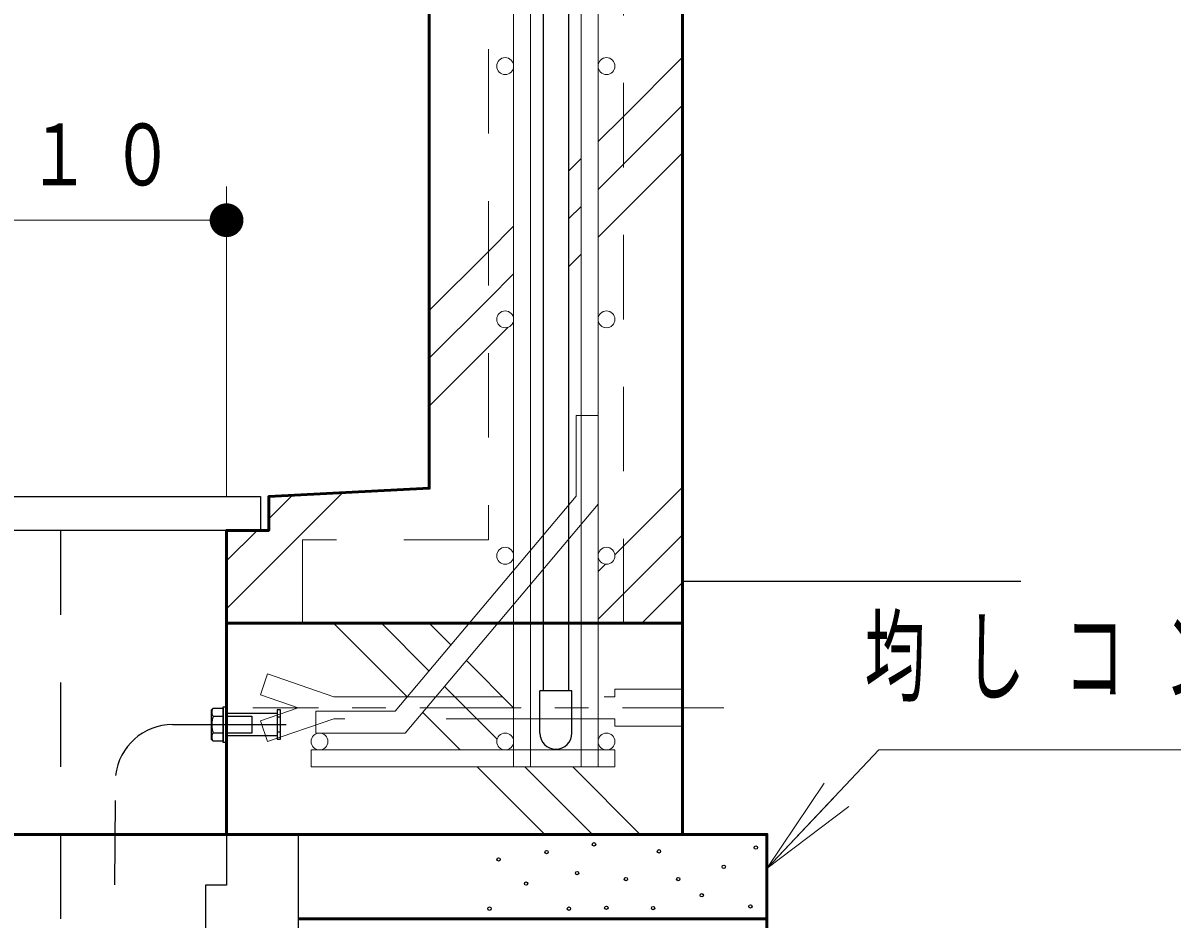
# Model space of a CAD drawing. Units: millimetres on the paper, scale 1:20. Extents: x -385 to 0, y -5 to 267.
# Drawn here: x -58.31 to -24.26, y 91.27 to 117.8 of the extents above; entities that cross this region are included whole.
import ezdxf

# ---------------------------------------------------------------- set-up
doc = ezdxf.new("R2010")
doc.units = ezdxf.units.MM
for name, pattern in [('USER1', [4.5, 2.5, -2]), ('USER2', [6, 3, -1, 1, -1]), ('USER4', [8, 5, -3])]:
    doc.linetypes.add(name, pattern=pattern)
doc.layers.add('LY_1', color=7, linetype='Continuous', lineweight=13)
doc.styles.add('ＭＳ ゴシック', font='')
doc.styles.get('ＭＳ ゴシック').set_extended_font_data('MS Gothic')

# ---------------------------------------------------------------- blocks, each defined once
blk = doc.blocks.new('filled_dot')
at = {"color": 0, "linetype": 'Continuous', "lineweight": -2, "const_width": 1.25}
blk.add_lwpolyline([(-0.625, 0, 1), (0.625, 0, 1)], format="xyb", close=True, dxfattribs=at)

msp = doc.modelspace()

# ---------------------------------------------------------------- linework, layer by layer
at = {"layer": 'LY_1', "color": 4, "lineweight": 25}
for p, q in [((-42.905, 148.397), (-42.905, 98.022)), ((-42.155, 148.397), (-42.155, 98.022)), ((-42.055, 98.022), (-43.005, 98.022))]:
    msp.add_line(p, q, dxfattribs=at)
at = {"layer": 'LY_1'}
for p, q in [((-40.53, 115.034), (-38.78, 116.784)), ((-40.53, 113.619), (-38.78, 115.369)), ((-41.28, 114.284), (-40.53, 115.034)), ((-42.155, 113.409), (-41.78, 113.784)), ((-40.53, 112.205), (-38.78, 113.955)), ((-41.28, 112.869), (-40.53, 113.619)), ((-52.28, 103.772), (-52.28, 112.958)), ((-42.155, 111.994), (-41.78, 112.369)), ((-41.28, 111.455), (-40.53, 112.205)), ((-67.78, 111.958), (-52.28, 111.958)), ((-44.53, 111.034), (-43.78, 111.784)), ((-46.28, 109.284), (-44.53, 111.034)), ((-42.155, 110.58), (-41.78, 110.955)), ((-44.53, 109.619), (-43.78, 110.369)), ((-46.28, 107.869), (-44.53, 109.619)), ((-43.793, 108.942), (-43.78, 108.955)), ((-44.53, 108.205), (-43.951, 108.784)), ((-46.28, 106.455), (-44.53, 108.205)), ((-52.28, 100.455), (-48.849, 103.886)), ((-40.53, 102.306), (-38.78, 104.056)), ((-51.03, 103.119), (-50.341, 103.808)), ((-52.28, 101.869), (-51.378, 102.772)), ((-40.53, 100.891), (-38.78, 102.641)), ((-40.782, 102.054), (-40.53, 102.306)), ((-41.28, 101.556), (-41.062, 101.774)), ((-39.986, 100.022), (-38.78, 101.227)), ((-41.28, 100.141), (-40.53, 100.891)), ((-49.11, 100.022), (-46.934, 97.846)), ((-47.696, 100.022), (-46.288, 98.614)), ((-46.281, 100.022), (-45.641, 99.382)), ((-45.18, 98.92), (-43.78, 97.52)), ((-45.826, 98.152), (-44.269, 96.595)), ((-46.473, 97.384), (-45.36, 96.272)), ((-44.86, 95.772), (-42.86, 93.772)), ((-43.446, 95.772), (-41.446, 93.772)), ((-42.031, 95.772), (-40.031, 93.772)), ((-36.28, 92.759), (-34.589, 95.287)), ((-36.28, 92.759), (-34.224, 94.944)), ((-33.86, 94.601), (-36.28, 92.759))]:
    msp.add_line(p, q, dxfattribs=at)
at = {"layer": 'LY_1', "lineweight": 25}
for p, q in [((-38.78, 101.272), (-28.767, 101.272)), ((-43.005, 96.772), (-43.005, 98.022)), ((-42.055, 96.772), (-42.055, 98.022))]:
    msp.add_line(p, q, dxfattribs=at)
at = {"layer": 'LY_1', "color": 140, "lineweight": 50}
for p, q in [((-38.78, 100.022), (-52.28, 100.022)), ((-50.155, 91.272), (-36.28, 91.272))]:
    msp.add_line(p, q, dxfattribs=at)
at = {"layer": 'LY_1', "color": 253, "linetype": 'USER2'}
msp.add_line((-37.562, 97.522), (-51.5, 97.522), dxfattribs=at)
at = {"layer": 'LY_1', "color": 253, "linetype": 'USER4', "lineweight": 25}
for p, q in [((-52.68, 97.267), (-52.38, 97.267)), ((-50.68, 97.239), (-50.78, 97.239)), ((-52.68, 96.777), (-52.38, 96.777)), ((-50.78, 96.804), (-50.68, 96.804))]:
    msp.add_line(p, q, dxfattribs=at)
at = {"layer": 'LY_1', "color": 4, "linetype": 'USER4', "lineweight": 25}
msp.add_line((-53.882, 97.022), (-52.28, 97.022), dxfattribs=at)
at = {"layer": 'LY_1', "color": 253, "linetype": 'USER2', "lineweight": 25}
msp.add_line((-52.543, 97.022), (-50.517, 97.022), dxfattribs=at)
at = {"layer": 'LY_1', "color": 140, "lineweight": 50}
for points in [[(-38.78, 93.772), (-38.78, 163.772), (-46.28, 163.772), (-46.28, 104.022), (-51.03, 103.772), (-51.03, 102.772), (-52.28, 102.772), (-52.28, 93.772)], [(-68.78, 86.272), (-83.78, 86.272), (-83.78, 93.772), (-36.28, 93.772), (-36.28, 86.272), (-51.28, 86.272)]]:
    msp.add_lwpolyline(points, dxfattribs=at)
at = {"layer": 'LY_1', "color": 140, "linetype": 'USER1'}
msp.add_lwpolyline([(-40.53, 100.022), (-40.53, 162.022), (-44.53, 162.022), (-44.53, 102.49), (-50.03, 102.49), (-50.03, 100.022)], dxfattribs=at)
at = {"layer": 'LY_1', "color": 1}
for points in [[(-43.78, 95.772), (-43.28, 95.772), (-43.28, 161.772), (-43.78, 161.772)], [(-41.28, 95.772), (-41.78, 95.772), (-41.78, 161.772), (-41.28, 161.772)], [(-41.28, 106.172), (-41.28, 103.554), (-46.988, 96.772), (-49.64, 96.772), (-49.64, 97.422), (-47.291, 97.422), (-41.93, 103.79), (-41.93, 106.172)], [(-49.78, 95.772), (-40.78, 95.772), (-40.78, 96.272), (-49.78, 96.272)]]:
    msp.add_lwpolyline(points, close=True, dxfattribs=at)
at = {"layer": 'LY_1', "color": 110, "lineweight": 25}
msp.add_lwpolyline([(-68.78, 102.772), (-68.78, 103.772), (-51.28, 103.772), (-51.28, 102.772)], close=True, dxfattribs=at)
at = {"layer": 'LY_1', "color": 4, "linetype": 'USER1', "lineweight": 25}
msp.add_lwpolyline([(-57.201, 102.772), (-57.201, 86.089), (-57.054, 85.647), (-56.611, 85.267), (-55.946, 85.415), (-55.73, 85.784), (-55.631, 86.448), (-55.609, 87.776), (-55.567, 95.52)], dxfattribs=at)
at = {"layer": 'LY_1', "color": 253, "linetype": 'USER4'}
msp.add_lwpolyline([(-38.78, 96.972), (-40.78, 96.972), (-40.78, 97.197), (-49.1, 97.197), (-51.069, 96.522), (-51.28, 97.136), (-50.157, 97.522), (-51.28, 97.907), (-51.069, 98.522), (-49.1, 97.847), (-40.78, 97.847), (-40.78, 98.072), (-38.78, 98.072)], close=True, dxfattribs=at)
at = {"layer": 'LY_1', "color": 253, "linetype": 'USER4', "lineweight": 25}
for points in [[(-52.68, 97.512), (-52.38, 97.512), (-52.38, 96.532), (-52.68, 96.532), (-52.73, 96.582), (-52.73, 97.462)], [(-52.38, 97.547), (-52.28, 97.547), (-52.28, 96.497), (-52.38, 96.497)], [(-50.68, 96.587), (-50.68, 97.456), (-50.78, 97.456), (-50.78, 96.587)]]:
    msp.add_lwpolyline(points, close=True, dxfattribs=at)
for points in [[(-50.78, 97.347), (-52.28, 97.347), (-52.28, 96.697), (-50.78, 96.697)], [(-52.28, 97.272), (-51.53, 97.272), (-51.53, 96.772), (-52.28, 96.772)]]:
    msp.add_lwpolyline(points, dxfattribs=at)
at = {"layer": 'LY_1'}
msp.add_lwpolyline([(-36.28, 92.759), (-32.973, 96.274), (-8.973, 96.274)], dxfattribs=at)
at = {"layer": 'LY_1', "color": 253, "lineweight": 25}
msp.add_lwpolyline([(-69.905, 93.772), (-69.905, 90.672), (-68.78, 89.172), (-68.78, 72.272), (-51.28, 72.272), (-51.28, 88.772), (-50.155, 90.272), (-50.155, 93.772), (-52.28, 93.772), (-52.28, 92.272), (-52.905, 92.272), (-52.905, 74.272), (-67.155, 74.272), (-67.155, 92.272), (-67.78, 92.272), (-67.78, 93.772)], close=True, dxfattribs=at)
at = {"layer": 'LY_1', "color": 1}
for centre in [(-44.03, 116.522), (-41.03, 116.522), (-44.03, 109.022), (-41.03, 109.022), (-44.03, 102.022), (-41.03, 102.022), (-49.53, 96.522), (-44.03, 96.522), (-41.03, 96.522)]:
    msp.add_circle(centre, 0.25, dxfattribs=at)
at = {"layer": 'LY_1', "lineweight": 25}
for centre in [(-42.806, 93.246), (-41.401, 93.476), (-39.478, 93.269), (-36.61, 93.38), (-44.225, 93.03), (-41.901, 92.625), (-37.561, 92.81), (-43.414, 92.314), (-40.455, 92.449), (-38.907, 92.446), (-38.21, 91.97), (-44.496, 91.571), (-42.144, 91.571), (-41.036, 91.598), (-39.652, 91.59), (-36.769, 91.638)]:
    msp.add_circle(centre, 0.05, dxfattribs=at)
at = {"layer": 'LY_1', "color": 253, "linetype": 'USER4', "lineweight": 25}
for centre, radius, start, end in [((-52.512, 97.389), 0.207, 143.8167, 216.1833), ((-51.926, 97.022), 0.793, 161.9978, 198.0022), ((-52.512, 96.654), 0.207, 143.8167, 216.1833)]:
    msp.add_arc(centre, radius, start, end, dxfattribs=at)
at = {"layer": 'LY_1', "color": 4, "linetype": 'USER4', "lineweight": 25}
msp.add_arc((-53.882, 95.325), 1.696, 90, 173.4236, dxfattribs=at)
at = {"layer": 'LY_1', "lineweight": 25}
msp.add_arc((-42.53, 96.772), 0.475, 180, 0, dxfattribs=at)

# ---------------------------------------------------------------- block references
at = {"layer": 'LY_1', "xscale": 0.4, "yscale": 0.4, "rotation": 180}
msp.add_blockref('filled_dot', (-52.28, 111.958), dxfattribs=at)

# ---------------------------------------------------------------- texts
at = {"layer": 'LY_1', "style": 'ＭＳ ゴシック'}
for s, insert, char_height, attachment_point in [('\\T1.32;\\W0.75;310×３１０', (-60.03, 112.958), 1.833, 8), ('\\T1.64;\\W0.6;均しコンクリート', (-33.39, 98.924), 2.199, 4)]:
    msp.add_mtext(s, dxfattribs=dict(at, insert=insert, char_height=char_height, attachment_point=attachment_point))

doc.saveas('drawing.dxf')
